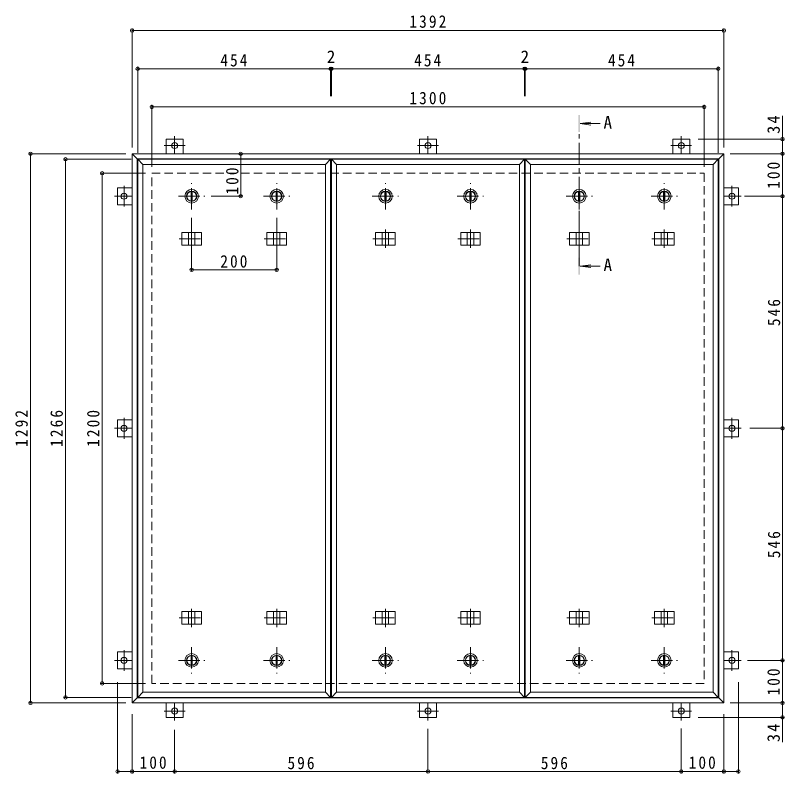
# Model space of a CAD drawing. Units: millimetres at full size, sheet at 1:10. Extents: x -2570 to 2371, y -1962 to 1458.
# Drawn here: x -1948 to -138, y -326 to 1458 of the extents above; entities that cross this region are included whole.
import ezdxf
from ezdxf.enums import TextEntityAlignment as Align

# ---------------------------------------------------------------- set-up
doc = ezdxf.new("R2010")
doc.units = ezdxf.units.MM
doc.header["$LTSCALE"] = 10
doc.header["$PDMODE"] = 32
doc.header["$PDSIZE"] = 8
doc.linetypes.add('CHAIN1', pattern=[8, 5, -1, 1, -1])
doc.linetypes.add('DASHED2', pattern=[3, 2, -1])
for name, color, linetype, lineweight in [('0-1_躯体', 2, 'DASHED2', 9), ('0-2_仕上', 4, 'Continuous', 9), ('0-3_建具', 4, 'Continuous', 9), ('0-5_寸法', 4, 'Continuous', 9), ('0-C', 2, 'Continuous', 9), ('0-E', 3, 'Continuous', 9), ('0-F', 7, 'Continuous', 9)]:
    doc.layers.add(name, color=color, linetype=linetype, lineweight=lineweight)
doc.styles.add('ＭＳ ゴシック', font='')
doc.styles.get('ＭＳ ゴシック').set_extended_font_data('MS Gothic')

msp = doc.modelspace()

# ---------------------------------------------------------------- linework, layer by layer
at = {"layer": '0-1_躯体'}
for p, q in [((-1626.82, 1086.56), (-326.82, 1086.56)), ((-1626.82, -113.44), (-1626.82, 1086.56)), ((-326.82, 1086.56), (-326.82, -113.44)), ((-326.82, -113.44), (-1626.82, -113.44))]:
    msp.add_line(p, q, dxfattribs=at)
at = {"layer": '0-2_仕上'}
for p, q in [((-1659.82, -146.44), (-1659.82, 1119.56)), ((-1647.82, -134.44), (-1647.82, 1107.56)), ((-1217.82, -134.44), (-1217.82, 1107.56)), ((-1205.82, -146.44), (-1205.82, 1119.56)), ((-1203.82, -146.44), (-1203.82, 1119.56)), ((-1191.82, -134.44), (-1191.82, 1107.56)), ((-761.82, -134.44), (-761.82, 1107.56)), ((-749.82, -146.44), (-749.82, 1119.56)), ((-747.82, -146.44), (-747.82, 1119.56)), ((-735.82, -134.44), (-735.82, 1107.56)), ((-305.82, -134.44), (-305.82, 1107.56)), ((-293.82, -146.44), (-293.82, 1119.56))]:
    msp.add_line(p, q, dxfattribs=at)
for points in [[(-1647.82, 1107.56), (-1659.82, 1119.56), (-1205.82, 1119.56)], [(-1647.82, 1107.56), (-1217.82, 1107.56), (-1205.82, 1119.56)], [(-1191.82, 1107.56), (-1203.82, 1119.56), (-749.82, 1119.56)], [(-1191.82, 1107.56), (-761.82, 1107.56), (-749.82, 1119.56)], [(-735.82, 1107.56), (-747.82, 1119.56), (-293.82, 1119.56)], [(-735.82, 1107.56), (-305.82, 1107.56), (-293.82, 1119.56)], [(-1647.82, -134.44), (-1659.82, -146.44), (-1205.82, -146.44)], [(-1647.82, -134.44), (-1217.82, -134.44), (-1205.82, -146.44)], [(-1191.82, -134.44), (-1203.82, -146.44), (-749.82, -146.44)], [(-1191.82, -134.44), (-761.82, -134.44), (-749.82, -146.44)], [(-735.82, -134.44), (-747.82, -146.44), (-293.82, -146.44)], [(-735.82, -134.44), (-305.82, -134.44), (-293.82, -146.44)]]:
    msp.add_lwpolyline(points, dxfattribs=at)
at = {"layer": '0-3_建具', "color": 2}
for p, q in [((-1672.82, 1132.56), (-1660.82, 1120.56)), ((-1672.82, 1132.56), (-280.82, 1132.56)), ((-1672.82, -159.44), (-1672.82, 1132.56)), ((-292.82, 1120.56), (-280.82, 1132.56)), ((-280.82, 1132.56), (-280.82, -159.44)), ((-1660.82, 1120.56), (-292.82, 1120.56)), ((-1660.82, -147.44), (-1660.82, 1120.56)), ((-292.82, -147.44), (-292.82, 1120.56)), ((-1660.82, -147.44), (-1672.82, -159.44)), ((-280.82, -159.44), (-1672.82, -159.44)), ((-292.82, -147.44), (-1660.82, -147.44)), ((-292.82, -147.44), (-280.82, -159.44))]:
    msp.add_line(p, q, dxfattribs=at)
at = {"layer": '0-3_建具'}
for p, q in [((-1555.91, 947.56), (-1555.91, 917.56)), ((-1555.91, 947.56), (-1509.73, 947.56)), ((-1540.32, 947.56), (-1540.32, 917.56)), ((-1525.32, 947.56), (-1525.32, 917.56)), ((-1509.73, 947.56), (-1509.73, 917.56)), ((-1355.91, 947.56), (-1355.91, 917.56)), ((-1355.91, 947.56), (-1309.73, 947.56)), ((-1340.32, 947.56), (-1340.32, 917.56)), ((-1325.32, 947.56), (-1325.32, 917.56)), ((-1309.73, 947.56), (-1309.73, 917.56)), ((-1099.91, 947.56), (-1099.91, 917.56)), ((-1099.91, 947.56), (-1053.73, 947.56)), ((-1084.32, 947.56), (-1084.32, 917.56)), ((-1069.32, 947.56), (-1069.32, 917.56)), ((-1053.73, 947.56), (-1053.73, 917.56)), ((-899.91, 947.56), (-899.91, 917.56)), ((-899.91, 947.56), (-853.73, 947.56)), ((-884.32, 947.56), (-884.32, 917.56)), ((-869.32, 947.56), (-869.32, 917.56)), ((-853.73, 947.56), (-853.73, 917.56)), ((-643.91, 947.56), (-643.91, 917.56)), ((-643.91, 947.56), (-597.73, 947.56)), ((-628.32, 947.56), (-628.32, 917.56)), ((-613.32, 947.56), (-613.32, 917.56)), ((-597.73, 947.56), (-597.73, 917.56)), ((-443.91, 947.56), (-443.91, 917.56)), ((-443.91, 947.56), (-397.73, 947.56)), ((-428.32, 947.56), (-428.32, 917.56)), ((-413.32, 947.56), (-413.32, 917.56)), ((-397.73, 947.56), (-397.73, 917.56)), ((-1555.91, 917.56), (-1509.73, 917.56)), ((-1355.91, 917.56), (-1309.73, 917.56)), ((-1099.91, 917.56), (-1053.73, 917.56)), ((-899.91, 917.56), (-853.73, 917.56)), ((-643.91, 917.56), (-597.73, 917.56)), ((-443.91, 917.56), (-397.73, 917.56)), ((-1555.91, 25.56), (-1555.91, 55.56)), ((-1555.91, 55.56), (-1509.73, 55.56)), ((-1540.32, 25.56), (-1540.32, 55.56)), ((-1525.32, 25.56), (-1525.32, 55.56)), ((-1509.73, 25.56), (-1509.73, 55.56)), ((-1355.91, 25.56), (-1355.91, 55.56)), ((-1355.91, 55.56), (-1309.73, 55.56)), ((-1340.32, 25.56), (-1340.32, 55.56)), ((-1325.32, 25.56), (-1325.32, 55.56)), ((-1309.73, 25.56), (-1309.73, 55.56)), ((-1099.91, 25.56), (-1099.91, 55.56)), ((-1099.91, 55.56), (-1053.73, 55.56)), ((-1084.32, 25.56), (-1084.32, 55.56)), ((-1069.32, 25.56), (-1069.32, 55.56)), ((-1053.73, 25.56), (-1053.73, 55.56)), ((-899.91, 25.56), (-899.91, 55.56)), ((-899.91, 55.56), (-853.73, 55.56)), ((-884.32, 25.56), (-884.32, 55.56)), ((-869.32, 25.56), (-869.32, 55.56)), ((-853.73, 25.56), (-853.73, 55.56)), ((-643.91, 25.56), (-643.91, 55.56)), ((-643.91, 55.56), (-597.73, 55.56)), ((-628.32, 25.56), (-628.32, 55.56)), ((-613.32, 25.56), (-613.32, 55.56)), ((-597.73, 25.56), (-597.73, 55.56)), ((-443.91, 25.56), (-443.91, 55.56)), ((-443.91, 55.56), (-397.73, 55.56)), ((-428.32, 25.56), (-428.32, 55.56)), ((-413.32, 25.56), (-413.32, 55.56)), ((-397.73, 25.56), (-397.73, 55.56)), ((-1555.91, 25.56), (-1509.73, 25.56)), ((-1355.91, 25.56), (-1309.73, 25.56)), ((-1099.91, 25.56), (-1053.73, 25.56)), ((-899.91, 25.56), (-853.73, 25.56)), ((-643.91, 25.56), (-597.73, 25.56)), ((-443.91, 25.56), (-397.73, 25.56))]:
    msp.add_line(p, q, dxfattribs=at)
at = {"layer": '0-3_建具', "linetype": 'CHAIN1'}
for p, q in [((-1532.82, 954.67), (-1532.82, 911.44)), ((-1332.82, 954.67), (-1332.82, 911.44)), ((-1076.82, 954.67), (-1076.82, 911.44)), ((-876.82, 954.67), (-876.82, 911.44)), ((-620.82, 954.67), (-620.82, 911.44)), ((-420.82, 954.67), (-420.82, 911.44)), ((-1562.23, 932.56), (-1503.41, 932.56)), ((-1362.23, 932.56), (-1303.41, 932.56)), ((-1106.23, 932.56), (-1047.41, 932.56)), ((-906.23, 932.56), (-847.41, 932.56)), ((-650.23, 932.56), (-591.41, 932.56)), ((-450.23, 932.56), (-391.41, 932.56)), ((-1532.82, 18.44), (-1532.82, 61.68)), ((-1332.82, 18.44), (-1332.82, 61.68)), ((-1076.82, 18.44), (-1076.82, 61.68)), ((-876.82, 18.44), (-876.82, 61.68)), ((-620.82, 18.44), (-620.82, 61.68)), ((-420.82, 18.44), (-420.82, 61.68)), ((-1562.23, 40.56), (-1503.41, 40.56)), ((-1362.23, 40.56), (-1303.41, 40.56)), ((-1106.23, 40.56), (-1047.41, 40.56)), ((-906.23, 40.56), (-847.41, 40.56)), ((-650.23, 40.56), (-591.41, 40.56)), ((-450.23, 40.56), (-391.41, 40.56))]:
    msp.add_line(p, q, dxfattribs=at)
at = {"layer": '0-5_寸法'}
for p, q in [((-618.82, 1203.37), (-594.03, 1206.64)), ((-618.82, 1203.37), (-594.03, 1200.11)), ((-618.82, 1203.37), (-571.35, 1203.37)), ((-618.82, 868.25), (-594.03, 871.51)), ((-618.82, 868.25), (-594.03, 864.99)), ((-618.82, 868.25), (-571.35, 868.25))]:
    msp.add_line(p, q, dxfattribs=at)
at = {"layer": '0-5_寸法', "linetype": 'CHAIN1'}
msp.add_line((-620.82, 868.25), (-620.82, 1183.37), dxfattribs=at)
at = {"layer": '0-5_寸法'}
for points in [[(-618.82, 1223.37), (-622.82, 1223.37), (-618.82, 1183.37), (-622.82, 1183.37)], [(-618.82, 848.25), (-622.82, 848.25), (-618.82, 888.25), (-622.82, 888.25)]]:
    msp.add_solid(points, dxfattribs=at)
at = {"layer": '0-C', "linetype": 'CHAIN1'}
for p, q in [((-1532.82, 1001.56), (-1532.82, 1063.56)), ((-1332.82, 1001.56), (-1332.82, 1063.56)), ((-1076.82, 1001.56), (-1076.82, 1063.56)), ((-876.82, 1001.56), (-876.82, 1063.56)), ((-620.82, 1001.56), (-620.82, 1063.56)), ((-420.82, 1001.56), (-420.82, 1063.56)), ((-1563.82, 1032.56), (-1501.82, 1032.56)), ((-1363.82, 1032.56), (-1301.82, 1032.56)), ((-1107.82, 1032.56), (-1045.82, 1032.56)), ((-907.82, 1032.56), (-845.82, 1032.56)), ((-651.82, 1032.56), (-589.82, 1032.56)), ((-451.82, 1032.56), (-389.82, 1032.56)), ((-1532.82, -28.44), (-1532.82, -90.44)), ((-1332.82, -28.44), (-1332.82, -90.44)), ((-1076.82, -28.44), (-1076.82, -90.44)), ((-876.82, -28.44), (-876.82, -90.44)), ((-620.82, -28.44), (-620.82, -90.44)), ((-420.82, -28.44), (-420.82, -90.44)), ((-1563.82, -59.44), (-1501.82, -59.44)), ((-1363.82, -59.44), (-1301.82, -59.44)), ((-1107.82, -59.44), (-1045.82, -59.44)), ((-907.82, -59.44), (-845.82, -59.44)), ((-651.82, -59.44), (-589.82, -59.44)), ((-451.82, -59.44), (-389.82, -59.44))]:
    msp.add_line(p, q, dxfattribs=at)
at = {"layer": '0-C'}
for p, q in [((-1534.32, 1043.96), (-1534.32, 1021.16)), ((-1531.32, 1043.96), (-1531.32, 1021.16)), ((-1334.32, 1043.96), (-1334.32, 1021.16)), ((-1331.32, 1043.96), (-1331.32, 1021.16)), ((-1078.32, 1043.96), (-1078.32, 1021.16)), ((-1075.32, 1043.96), (-1075.32, 1021.16)), ((-878.32, 1043.96), (-878.32, 1021.16)), ((-875.32, 1043.96), (-875.32, 1021.16)), ((-622.32, 1043.96), (-622.32, 1021.16)), ((-619.32, 1043.96), (-619.32, 1021.16)), ((-422.32, 1043.96), (-422.32, 1021.16)), ((-419.32, 1043.96), (-419.32, 1021.16)), ((-1534.32, -70.85), (-1534.32, -48.04)), ((-1531.32, -70.85), (-1531.32, -48.04)), ((-1334.32, -70.85), (-1334.32, -48.04)), ((-1331.32, -70.85), (-1331.32, -48.04)), ((-1078.32, -70.85), (-1078.32, -48.04)), ((-1075.32, -70.85), (-1075.32, -48.04)), ((-878.32, -70.85), (-878.32, -48.04)), ((-875.32, -70.85), (-875.32, -48.04)), ((-622.32, -70.85), (-622.32, -48.04)), ((-619.32, -70.85), (-619.32, -48.04)), ((-422.32, -70.85), (-422.32, -48.04)), ((-419.32, -70.85), (-419.32, -48.04))]:
    msp.add_line(p, q, dxfattribs=at)
for centre, radius in [((-1532.82, 1032.56), 16), ((-1532.82, 1032.56), 12), ((-1532.82, 1032.56), 11.5), ((-1332.82, 1032.56), 16), ((-1332.82, 1032.56), 12), ((-1332.82, 1032.56), 11.5), ((-1076.82, 1032.56), 16), ((-1076.82, 1032.56), 12), ((-1076.82, 1032.56), 11.5), ((-876.82, 1032.56), 16), ((-876.82, 1032.56), 12), ((-876.82, 1032.56), 11.5), ((-620.82, 1032.56), 16), ((-620.82, 1032.56), 12), ((-620.82, 1032.56), 11.5), ((-420.82, 1032.56), 16), ((-420.82, 1032.56), 12), ((-420.82, 1032.56), 11.5), ((-1532.82, -59.44), 16), ((-1532.82, -59.44), 12), ((-1532.82, -59.44), 11.5), ((-1332.82, -59.44), 16), ((-1332.82, -59.44), 12), ((-1332.82, -59.44), 11.5), ((-1076.82, -59.44), 16), ((-1076.82, -59.44), 12), ((-1076.82, -59.44), 11.5), ((-876.82, -59.44), 16), ((-876.82, -59.44), 12), ((-876.82, -59.44), 11.5), ((-620.82, -59.44), 16), ((-620.82, -59.44), 12), ((-620.82, -59.44), 11.5), ((-420.82, -59.44), 16), ((-420.82, -59.44), 12), ((-420.82, -59.44), 11.5)]:
    msp.add_circle(centre, radius, dxfattribs=at)
at = {"layer": '0-E'}
for p, q in [((-1592.82, 1166.76), (-1552.82, 1166.76)), ((-1592.82, 1166.76), (-1592.82, 1132.56)), ((-1552.82, 1166.76), (-1552.82, 1132.56)), ((-996.82, 1166.76), (-956.82, 1166.76)), ((-996.82, 1166.76), (-996.82, 1132.56)), ((-956.82, 1166.76), (-956.82, 1132.56)), ((-400.82, 1166.76), (-360.82, 1166.76)), ((-400.82, 1166.76), (-400.82, 1132.56)), ((-360.82, 1166.76), (-360.82, 1132.56)), ((-1707.02, 1012.56), (-1707.02, 1052.56)), ((-1707.02, 1052.56), (-1672.82, 1052.56)), ((-246.62, 1052.56), (-280.82, 1052.56)), ((-246.62, 1052.56), (-246.62, 1012.56)), ((-1707.02, 1012.56), (-1672.82, 1012.56)), ((-246.62, 1012.56), (-280.82, 1012.56)), ((-1707.02, 466.56), (-1707.02, 506.56)), ((-1707.02, 506.56), (-1672.82, 506.56)), ((-246.62, 506.56), (-280.82, 506.56)), ((-246.62, 506.56), (-246.62, 466.56)), ((-1707.02, 466.56), (-1672.82, 466.56)), ((-246.62, 466.56), (-280.82, 466.56)), ((-1707.02, -79.44), (-1707.02, -39.44)), ((-1707.02, -39.44), (-1672.82, -39.44)), ((-246.62, -39.44), (-280.82, -39.44)), ((-246.62, -39.44), (-246.62, -79.44)), ((-1707.02, -79.44), (-1672.82, -79.44)), ((-246.62, -79.44), (-280.82, -79.44)), ((-1592.82, -193.64), (-1592.82, -159.44)), ((-1552.82, -193.64), (-1552.82, -159.44)), ((-996.82, -193.64), (-996.82, -159.44)), ((-956.82, -193.64), (-956.82, -159.44)), ((-400.82, -193.64), (-400.82, -159.44)), ((-360.82, -193.64), (-360.82, -159.44)), ((-1552.82, -193.64), (-1592.82, -193.64)), ((-956.82, -193.64), (-996.82, -193.64)), ((-360.82, -193.64), (-400.82, -193.64))]:
    msp.add_line(p, q, dxfattribs=at)
at = {"layer": '0-E', "linetype": 'CHAIN1'}
for p, q in [((-1572.82, 1173.73), (-1572.82, 1132.56)), ((-976.82, 1173.73), (-976.82, 1132.56)), ((-380.82, 1173.73), (-380.82, 1132.56)), ((-1548.44, 1151.76), (-1597.2, 1151.76)), ((-952.44, 1151.76), (-1001.2, 1151.76)), ((-356.44, 1151.76), (-405.2, 1151.76)), ((-1692.02, 1056.93), (-1692.02, 1008.18)), ((-261.62, 1008.18), (-261.62, 1056.93)), ((-1713.99, 1032.56), (-1672.82, 1032.56)), ((-239.65, 1032.56), (-280.82, 1032.56)), ((-1692.02, 510.93), (-1692.02, 462.18)), ((-261.62, 462.18), (-261.62, 510.93)), ((-1713.99, 486.56), (-1672.82, 486.56)), ((-239.65, 486.56), (-280.82, 486.56)), ((-1692.02, -35.07), (-1692.02, -83.82)), ((-261.62, -83.82), (-261.62, -35.07)), ((-1713.99, -59.44), (-1672.82, -59.44)), ((-239.65, -59.44), (-280.82, -59.44)), ((-1572.82, -200.62), (-1572.82, -159.44)), ((-976.82, -200.62), (-976.82, -159.44)), ((-380.82, -200.62), (-380.82, -159.44)), ((-1597.2, -178.64), (-1548.44, -178.64)), ((-1001.2, -178.64), (-952.44, -178.64)), ((-405.2, -178.64), (-356.44, -178.64))]:
    msp.add_line(p, q, dxfattribs=at)
at = {"layer": '0-E'}
for centre in [(-1572.82, 1151.76), (-976.82, 1151.76), (-380.82, 1151.76), (-1692.02, 1032.56), (-261.62, 1032.56), (-1692.02, 486.56), (-261.62, 486.56), (-1692.02, -59.44), (-261.62, -59.44), (-1572.82, -178.64), (-976.82, -178.64), (-380.82, -178.64)]:
    msp.add_circle(centre, 7, dxfattribs=at)
at = {"layer": '0-F'}
for p, q in [((-1672.82, 1147.56), (-1672.82, 1427.56)), ((-1672.82, 1422.56), (-280.82, 1422.56)), ((-280.82, 1147.56), (-280.82, 1427.56)), ((-1659.82, 1134.56), (-1659.82, 1337.56)), ((-1659.82, 1332.56), (-1205.82, 1332.56)), ((-1205.82, 1335.56), (-1205.82, 1267.84)), ((-1205.82, 1332.56), (-1203.82, 1332.56)), ((-1203.82, 1335.56), (-1203.82, 1267.84)), ((-1203.82, 1332.56), (-749.82, 1332.56)), ((-749.82, 1335.56), (-749.82, 1267.84)), ((-749.82, 1332.56), (-747.82, 1332.56)), ((-747.82, 1335.56), (-747.82, 1267.84)), ((-747.82, 1332.56), (-293.82, 1332.56)), ((-293.82, 1134.56), (-293.82, 1337.56)), ((-1626.82, 1101.56), (-1626.82, 1247.56)), ((-1626.82, 1242.56), (-326.82, 1242.56)), ((-326.82, 1101.56), (-326.82, 1247.56)), ((-142.73, 1166.76), (-142.73, 1221.94)), ((-137.73, 1166.76), (-340.82, 1166.76)), ((-142.73, 1132.56), (-142.73, 1166.76)), ((-1687.82, 1132.56), (-1917.08, 1132.56)), ((-1912.08, -159.44), (-1912.08, 1132.56)), ((-1417.47, 1132.56), (-1417.47, 1032.56)), ((-265.82, 1132.56), (-137.73, 1132.56)), ((-142.73, 1032.56), (-142.73, 1132.56)), ((-1674.82, 1119.56), (-1834.61, 1119.56)), ((-1829.61, -146.44), (-1829.61, 1119.56)), ((-1641.82, 1086.56), (-1748.44, 1086.56)), ((-1743.44, -113.44), (-1743.44, 1086.56)), ((-1414.47, 1032.56), (-1486.64, 1032.56)), ((-231.89, 1032.56), (-137.73, 1032.56)), ((-142.73, 486.56), (-142.73, 1032.56)), ((-1532.82, 856.26), (-1532.82, 981.56)), ((-1332.82, 856.26), (-1332.82, 981.56)), ((-1532.82, 859.26), (-1332.82, 859.26)), ((-139.73, 486.56), (-219.65, 486.56)), ((-142.73, -59.44), (-142.73, 486.56)), ((-225.3, -59.44), (-137.73, -59.44)), ((-142.73, -159.44), (-142.73, -59.44)), ((-1641.82, -113.44), (-1748.44, -113.44)), ((-1707.02, -325.81), (-1707.02, -110.65)), ((-246.62, -325.81), (-246.62, -110.65)), ((-1687.82, -159.44), (-1917.08, -159.44)), ((-1674.82, -146.44), (-1834.61, -146.44)), ((-265.82, -159.44), (-137.73, -159.44)), ((-142.73, -159.44), (-142.73, -193.64)), ((-1672.82, -185.65), (-1672.82, -325.81)), ((-137.73, -193.64), (-340.82, -193.64)), ((-280.82, -185.65), (-280.82, -325.81)), ((-142.73, -193.64), (-142.73, -251.6)), ((-1572.82, -222.95), (-1572.82, -325.81)), ((-976.82, -323.81), (-976.82, -220.62)), ((-380.82, -219.58), (-380.82, -325.81)), ((-1707.02, -320.81), (-1672.82, -320.81)), ((-1672.82, -320.81), (-1572.82, -320.81)), ((-1572.82, -320.81), (-976.82, -320.81)), ((-976.82, -320.81), (-380.82, -320.81)), ((-380.82, -320.81), (-280.82, -320.81)), ((-280.82, -320.81), (-246.62, -320.81))]:
    msp.add_line(p, q, dxfattribs=at)
for p in [(-1672.82, 1422.56), (-280.82, 1422.56), (-1659.82, 1332.56), (-1205.82, 1332.56), (-1203.82, 1332.56), (-749.82, 1332.56), (-747.82, 1332.56), (-293.82, 1332.56), (-1626.82, 1242.56), (-326.82, 1242.56), (-142.73, 1166.76), (-1912.08, 1132.56), (-1829.61, 1119.56), (-1417.47, 1132.56), (-142.73, 1132.56), (-1743.44, 1086.56), (-1417.47, 1032.56), (-142.73, 1032.56), (-1532.82, 859.26), (-1332.82, 859.26), (-142.73, 486.56), (-142.73, -59.44), (-1743.44, -113.44), (-1829.61, -146.44), (-1912.08, -159.44), (-142.73, -159.44), (-142.73, -193.64), (-1707.02, -320.81), (-1672.82, -320.81), (-1572.82, -320.81), (-976.82, -320.81), (-380.82, -320.81), (-280.82, -320.81), (-246.62, -320.81)]:
    msp.add_point(p, dxfattribs=at)

# ---------------------------------------------------------------- texts
at = {"layer": '0-5_寸法', "color": 2, "style": 'ＭＳ ゴシック'}
for p in [(-563.79, 1182.98), (-563.79, 847.85)]:
    msp.add_text('A', height=29.33, dxfattribs=at).set_placement(p, align=Align.BOTTOM_LEFT)
at = {"layer": '0-F', "color": 2, "style": 'ＭＳ ゴシック'}
for p in [(-1214.82, 1337.56), (-758.82, 1337.56)]:
    msp.add_text('2', height=29.33, dxfattribs=at).set_placement(p, align=Align.BOTTOM_LEFT)
at = {"layer": '0-F', "color": 2, "char_height": 29.33, "attachment_point": 7, "style": 'ＭＳ ゴシック'}
for s, insert in [('\\T1.28;\\W0.9;1392', (-1020.57, 1428.56)), ('\\T1.27;\\W0.9;454', (-1465.32, 1337.56)), ('\\T1.27;\\W0.9;454', (-1009.32, 1337.56)), ('\\T1.27;\\W0.9;454', (-553.32, 1337.56)), ('\\T1.28;\\W0.9;1300', (-1020.57, 1248.56)), ('\\T1.27;\\W0.9;200', (-1465.32, 864.26)), ('\\T1.27;\\W0.9;100', (-1655.32, -314.81)), ('\\T1.27;\\W0.9;596', (-1307.32, -315.81)), ('\\T1.27;\\W0.9;596', (-711.32, -315.81)), ('\\T1.27;\\W0.9;100', (-363.32, -314.81))]:
    msp.add_mtext(s, dxfattribs=dict(at, insert=insert))
at = {"layer": '0-F', "color": 2, "char_height": 29.33, "attachment_point": 7, "rotation": 90, "style": 'ＭＳ ゴシック'}
for s, insert in [('\\T1.27;\\W0.95;34', (-148.73, 1179.44)), ('\\T1.27;\\W0.9;100', (-148.73, 1050.06)), ('\\T1.27;\\W0.9;100', (-1422.47, 1036.57)), ('\\T1.27;\\W0.9;546', (-147.73, 727.06)), ('\\T1.28;\\W0.9;1292', (-1918.08, 442.81)), ('\\T1.28;\\W0.9;1266', (-1835.61, 442.81)), ('\\T1.28;\\W0.9;1200', (-1749.44, 442.81)), ('\\T1.27;\\W0.9;546', (-147.73, 181.06)), ('\\T1.27;\\W0.9;100', (-148.73, -141.94)), ('\\T1.27;\\W0.95;34', (-148.73, -251.6))]:
    msp.add_mtext(s, dxfattribs=dict(at, insert=insert))

doc.saveas('drawing.dxf')
